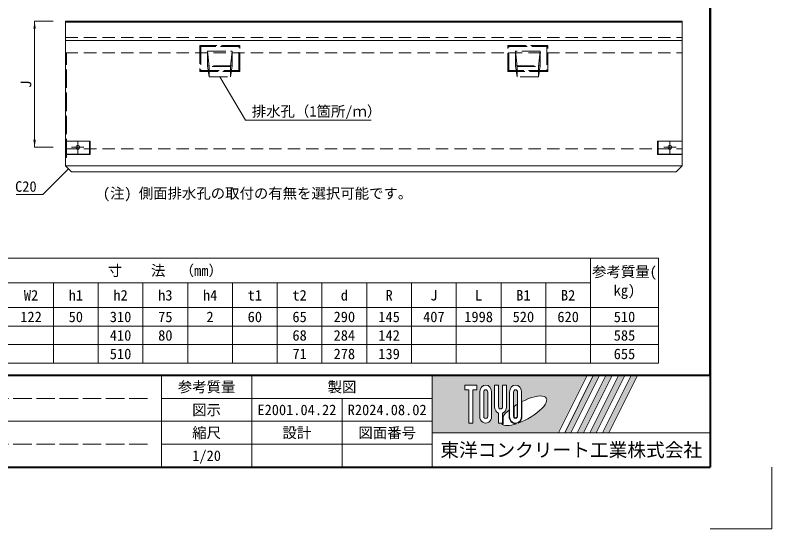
# Model space of a CAD drawing. Units: millimetres at full size; details may follow other scales. Extents: x -256 to 8822, y 144 to 6610.
# Drawn here: x 1492 to 3944, y 144 to 1809 of the extents above; entities that cross this region are included whole.
import ezdxf
from ezdxf.enums import TextEntityAlignment as Align

# ---------------------------------------------------------------- set-up
doc = ezdxf.new("R2010")
doc.units = ezdxf.units.MM
doc.header["$LTSCALE"] = 10
for name, pattern in [('DASHED', [7.5, 6, -1.5]), ('USER1', [57.15, 38.1, -6.35, 6.35, -6.35]), ('USER2', [6, 4, -2])]:
    doc.linetypes.add(name, pattern=pattern)
for name, color, linetype, lineweight in [('Defpoints_3', 8, 'Continuous', 0), ('KIJUN', 7, 'Continuous', 9), ('インサート', 3, 'DASHED', 5), ('図枠', 7, 'Continuous', 5), ('寸法線', 7, 'Continuous', 13), ('寸法表', 30, 'Continuous', 13), ('引出線', 4, 'Continuous', 13), ('排水孔', 30, 'DASHED', 9), ('目地', 132, 'Continuous', 5), ('補助線', 8, 'Continuous', 9)]:
    doc.layers.add(name, color=color, linetype=linetype, lineweight=lineweight)
doc.styles.add('ＭＳ ゴシック', font='')
doc.styles.get('ＭＳ ゴシック').set_extended_font_data('MS Gothic')

# ---------------------------------------------------------------- blocks, each defined once
blk = doc.blocks.new('filled_arrow')
at = {"color": 0, "linetype": 'Continuous', "lineweight": -2}
blk.add_solid([(7.5, 1.25), (0, 0), (7.5, -1.25)], dxfattribs=at)

msp = doc.modelspace()

# ---------------------------------------------------------------- hatches: boundary and pattern name
at = {"layer": '図枠'}
h = msp.add_hatch(color=256, dxfattribs=at)
h.paths.add_polyline_path([(2843.64, 641.4), (2843.64, 455.77), (3252.02, 455.77), (3344.83, 641.4)])
edge = h.paths.add_edge_path(flags=16)
edge.add_ellipse((3140.15, 527.13), major_axis=(72.73, 40.71), ratio=0.3471473, start_angle=-144.31122, end_angle=72.1899, ccw=False)
edge.add_ellipse((3113.22, 509.55), major_axis=(0, 24.75), ratio=0.8463542, start_angle=-160.70346, end_angle=-90)
edge.add_line((3134.16, 509.55), (3134.16, 556.73))
edge = h.paths.add_edge_path(flags=16)
edge.add_ellipse((3113.22, 587.61), major_axis=(0, 22.85), ratio=0.8463541, start_angle=-90, end_angle=90, ccw=False)
edge.add_line((3132.55, 587.61), (3132.55, 509.55))
edge.add_ellipse((3113.22, 509.55), major_axis=(0, 22.85), ratio=0.8463541, start_angle=90, end_angle=-90, ccw=False)
edge.add_line((3093.88, 509.55), (3093.88, 587.61))
edge = h.paths.add_edge_path(flags=16)
edge.add_line((3119.66, 587.61), (3119.66, 509.55))
edge.add_ellipse((3113.22, 509.55), major_axis=(0, 7.62), ratio=0.8463541, start_angle=90, end_angle=-90, ccw=False)
edge.add_line((3106.77, 509.55), (3106.77, 587.61))
edge.add_ellipse((3113.22, 587.61), major_axis=(0, 7.62), ratio=0.8463541, start_angle=-90, end_angle=90, ccw=False)
edge = h.paths.add_edge_path(flags=16)
edge.add_line((3118.05, 547.72), (3118.05, 509.55))
edge.add_ellipse((3113.22, 509.55), major_axis=(0, 5.71), ratio=0.8463542, start_angle=90, end_angle=-90, ccw=False)
edge.add_line((3108.38, 509.55), (3108.38, 541.47))
edge.add_ellipse((3140.15, 527.13), major_axis=(72.73, 40.71), ratio=0.3471473, start_angle=107.79174, end_angle=126.47132, ccw=False)
edge = h.paths.add_edge_path(flags=16)
edge.add_line((3084.21, 610.46), (3084.21, 540.49))
edge.add_ellipse((3064.88, 540.49), major_axis=(0, 22.85), ratio=0.8463541, start_angle=-163.34117, end_angle=-90, ccw=False)
edge.add_line((3071.32, 518.95), (3071.32, 486.71))
edge.add_line((3071.32, 486.71), (3058.43, 486.71))
edge.add_line((3058.43, 486.71), (3058.43, 518.95))
edge.add_ellipse((3064.88, 540.49), major_axis=(0, 22.85), ratio=0.8463541, start_angle=90, end_angle=163.34117, ccw=False)
edge.add_line((3045.54, 540.49), (3045.54, 610.46))
edge.add_line((3045.54, 610.46), (3058.43, 610.46))
edge.add_line((3058.43, 610.46), (3058.43, 540.49))
edge.add_ellipse((3064.88, 540.49), major_axis=(0, 7.62), ratio=0.8463541, start_angle=90, end_angle=-90)
edge.add_line((3071.32, 540.49), (3071.32, 610.46))
edge.add_line((3071.32, 610.46), (3084.21, 610.46))
edge = h.paths.add_edge_path(flags=16)
edge.add_line((3092.27, 529.26), (3092.27, 509.55))
edge.add_ellipse((3113.22, 509.55), major_axis=(0, 24.75), ratio=0.8463542, start_angle=90, end_angle=-171.54427)
edge.add_ellipse((3140.15, 527.13), major_axis=(72.73, 40.71), ratio=0.3471473, start_angle=-178.64954, end_angle=-148.29244, ccw=False)
edge.add_line((3068.54, 484.8), (3072.93, 484.8))
edge.add_line((3072.93, 484.8), (3072.93, 508.94))
edge.add_ellipse((3140.15, 527.13), major_axis=(72.73, 40.71), ratio=0.3471473, start_angle=148.21912, end_angle=165.90812, ccw=False)
edge = h.paths.add_edge_path(flags=16)
edge.add_ellipse((3016.54, 587.61), major_axis=(0, 22.85), ratio=0.8463541, start_angle=-90, end_angle=90, ccw=False)
edge.add_line((3035.87, 587.61), (3035.87, 509.55))
edge.add_ellipse((3016.54, 509.55), major_axis=(0, 22.85), ratio=0.8463541, start_angle=90, end_angle=-90, ccw=False)
edge.add_line((2997.2, 509.55), (2997.2, 587.61))
edge = h.paths.add_edge_path(flags=16)
edge.add_line((3022.98, 587.61), (3022.98, 509.55))
edge.add_ellipse((3016.54, 509.55), major_axis=(0, 7.62), ratio=0.8463541, start_angle=90, end_angle=-90, ccw=False)
edge.add_line((3010.09, 509.55), (3010.09, 587.61))
edge.add_ellipse((3016.54, 587.61), major_axis=(0, 7.62), ratio=0.8463541, start_angle=-90, end_angle=90, ccw=False)
h.paths.add_polyline_path([(2987.53, 610.46), (2987.53, 595.23), (2974.64, 595.23), (2974.64, 486.71), (2961.75, 486.71), (2961.75, 595.23), (2948.86, 595.23), (2948.86, 610.46)], flags=16)
for points in [[(3272.44, 455.77), (3292.86, 455.77), (3385.67, 641.4), (3365.25, 641.4)], [(3426.51, 641.4), (3406.09, 641.4), (3313.27, 455.77), (3333.69, 455.77)], [(3467.34, 641.4), (3446.92, 641.4), (3354.11, 455.77), (3374.53, 455.77)], [(3508.18, 641.4), (3487.76, 641.4), (3394.95, 455.77), (3415.37, 455.77)]]:
    msp.add_hatch(color=256, dxfattribs=at).paths.add_polyline_path(points)

# ---------------------------------------------------------------- linework, layer by layer
at = {"layer": 'Defpoints_3'}
for p, q in [((1181.14, 801.4), (1761.14, 801.4)), ((2051.14, 801.4), (2341.14, 801.4)), ((2776.14, 801.4), (3356.14, 801.4)), ((1181.14, 741.4), (1761.14, 741.4)), ((1906.14, 741.4), (2341.14, 741.4)), ((2776.14, 741.4), (3356.14, 741.4))]:
    msp.add_line(p, q, dxfattribs=at)
at = {"layer": 'Defpoints_3', "color": 7, "lineweight": 13}
for p in [(3943.64, 344.4), (3743.64, 144.4)]:
    msp.add_line(p, (3943.64, 144.4), dxfattribs=at)
at = {"layer": 'KIJUN', "lineweight": 5}
msp.add_line((1655.18, 1786.86), (3653.18, 1786.86), dxfattribs=at)
at = {"layer": 'KIJUN', "linetype": 'USER2'}
for p, q in [((1655.18, 1786.13), (3653.18, 1786.13)), ((1655.18, 1736.13), (3653.18, 1736.13)), ((1655.18, 1686.65), (3653.18, 1686.65)), ((1655.18, 1376.13), (3653.18, 1376.13))]:
    msp.add_line(p, q, dxfattribs=at)
at = {"layer": 'KIJUN', "lineweight": 20}
msp.add_line((1655.18, 1726.86), (3653.18, 1726.86), dxfattribs=at)
at = {"layer": 'KIJUN'}
msp.add_line((1655.18, 1321.13), (3653.18, 1321.13), dxfattribs=at)
at = {"layer": 'KIJUN', "lineweight": 20}
msp.add_lwpolyline([(1675.18, 1301.13), (3633.18, 1301.13), (3653.18, 1321.13), (3653.18, 1789.13), (1655.18, 1789.13), (1655.18, 1321.13)], close=True, dxfattribs=at)
at = {"layer": 'KIJUN'}
for points in [[(1655.18, 1401.13), (1735.18, 1401.13), (1735.18, 1357.13), (1655.18, 1357.13), (1655.18, 1359.13), (1733.18, 1359.13), (1733.18, 1401.13)], [(3653.18, 1401.13), (3573.18, 1401.13), (3573.18, 1357.13), (3653.18, 1357.13), (3653.18, 1359.13), (3575.18, 1359.13), (3575.18, 1401.13)]]:
    msp.add_lwpolyline(points, dxfattribs=at)
at = {"layer": 'インサート', "linetype": 'Continuous', "lineweight": 9}
for centre in [(1695.18, 1381.13), (3613.18, 1381.13)]:
    msp.add_circle(centre, 6.35, dxfattribs=at)
at = {"layer": '図枠', "lineweight": 40}
for p in [(3743.64, 5884.4), (143.64, 344.4)]:
    msp.add_line(p, (3743.64, 344.4), dxfattribs=at)
at = {"layer": '図枠', "lineweight": 13}
for p, q in [((3743.64, 641.4), (143.64, 641.4)), ((1966.14, 344.4), (1966.14, 641.4)), ((2258.64, 344.4), (2258.64, 641.4)), ((2843.64, 344.4), (2843.64, 641.4)), ((2843.64, 567.15), (1966.14, 567.15)), ((2551.14, 344.4), (2551.14, 567.15)), ((2843.64, 492.9), (143.64, 492.9)), ((2843.64, 418.65), (1966.14, 418.65))]:
    msp.add_line(p, q, dxfattribs=at)
at = {"layer": '図枠'}
for p, q in [((2843.64, 641.4), (3344.83, 641.4)), ((3344.83, 641.4), (3252.02, 455.77)), ((3365.25, 641.4), (3272.44, 455.77)), ((3385.67, 641.4), (3292.86, 455.77)), ((3406.09, 641.4), (3313.27, 455.77)), ((3426.51, 641.4), (3333.69, 455.77)), ((3446.92, 641.4), (3354.11, 455.77)), ((3365.25, 641.4), (3385.67, 641.4)), ((3467.34, 641.4), (3374.53, 455.77)), ((3487.76, 641.4), (3394.95, 455.77)), ((3406.09, 641.4), (3426.51, 641.4)), ((3508.18, 641.4), (3415.37, 455.77)), ((3446.92, 641.4), (3467.34, 641.4)), ((3487.76, 641.4), (3508.18, 641.4)), ((2948.86, 610.46), (2948.86, 595.23)), ((2948.86, 610.46), (2987.53, 610.46)), ((2961.75, 595.23), (2948.86, 595.23)), ((2961.75, 595.23), (2961.75, 486.71)), ((2974.64, 595.23), (2974.64, 486.71)), ((2987.53, 595.23), (2974.64, 595.23)), ((2987.53, 610.46), (2987.53, 595.23)), ((3045.54, 610.46), (3058.43, 610.46)), ((3045.54, 540.49), (3045.54, 610.46)), ((3058.43, 610.46), (3058.43, 540.49)), ((3071.32, 610.46), (3084.21, 610.46)), ((3071.32, 540.49), (3071.32, 610.46)), ((3084.21, 610.46), (3084.21, 540.49)), ((2997.2, 587.61), (2997.2, 509.55)), ((3010.09, 509.55), (3010.09, 587.61)), ((3022.98, 587.61), (3022.98, 509.55)), ((3035.87, 509.55), (3035.87, 587.61)), ((3093.88, 587.61), (3093.88, 509.55)), ((3106.77, 509.55), (3106.77, 587.61)), ((3119.66, 587.61), (3119.66, 509.55)), ((3132.55, 509.55), (3132.55, 587.61)), ((3108.38, 509.55), (3108.38, 541.47)), ((3118.05, 547.72), (3118.05, 509.55)), ((3134.16, 509.55), (3134.16, 556.73)), ((3058.43, 518.95), (3058.43, 486.71)), ((3071.32, 518.95), (3071.32, 486.71)), ((3092.27, 529.26), (3092.27, 509.55)), ((3072.93, 508.94), (3072.93, 484.8)), ((2974.64, 486.71), (2961.75, 486.71)), ((3071.32, 486.71), (3058.43, 486.71)), ((3068.54, 484.8), (3072.93, 484.8)), ((2843.64, 455.77), (3252.02, 455.77)), ((3272.44, 455.77), (3292.86, 455.77)), ((3313.27, 455.77), (3333.69, 455.77)), ((3354.11, 455.77), (3374.53, 455.77)), ((3394.95, 455.77), (3415.37, 455.77))]:
    msp.add_line(p, q, dxfattribs=at)
at = {"layer": '図枠', "linetype": 'DASHED', "lineweight": 9}
for p, q in [((1921.14, 567.15), (503.64, 567.15)), ((1921.14, 418.65), (503.64, 418.65))]:
    msp.add_line(p, q, dxfattribs=at)
at = {"layer": '図枠'}
for centre, major_axis, ratio, start_param, end_param in [((3016.54, 587.61), (0, 22.85), 0.846354, 4.712389, 7.8539816), ((3016.54, 587.61), (0, 7.62), 0.846354, 4.712389, 7.8539816), ((3113.22, 587.61), (0, 22.85), 0.846354, 4.712389, 7.8539816), ((3113.22, 587.61), (0, 7.62), 0.846354, 4.712389, 7.8539816), ((3140.15, 527.13), (72.73, 40.71), 0.347147, 4.2621853, 7.7429163), ((3064.88, 540.49), (0, 22.85), 0.846354, 1.5707963, 2.8017557), ((3064.88, 540.49), (0, 7.62), 0.846354, 1.5707963, 4.712389), ((3064.88, 540.49), (0, 22.85), 0.846354, 3.4814296, 4.712389), ((3140.15, 527.13), (72.73, 40.71), 0.347147, 1.6817405, 1.8219833), ((3140.15, 527.13), (72.73, 40.71), 0.347147, 2.0815197, 2.5155126), ((3016.54, 509.55), (0, 22.85), 0.846354, 1.5707963, 4.712389), ((3016.54, 509.55), (0, 7.62), 0.846354, 1.5707963, 4.712389), ((3113.22, 509.55), (0, 24.75), 0.846354, 1.5707963, 3.3154679), ((3113.22, 509.55), (0, 22.85), 0.846354, 1.5707963, 4.712389), ((3113.22, 509.55), (0, 7.62), 0.846354, 1.5707963, 4.712389), ((3113.22, 509.55), (0, 5.71), 0.846354, 1.5707963, 4.712389), ((3113.22, 509.55), (0, 24.75), 0.846354, 3.5338438, 4.712389), ((3140.15, 527.13), (72.73, 40.71), 0.347147, 3.2093975, 4.2004451)]:
    msp.add_ellipse(centre, major_axis=major_axis, ratio=ratio, start_param=start_param, end_param=end_param, dxfattribs=at)
at = {"layer": '寸法線'}
for p, q in [((1555.18, 1789.13), (1555.18, 1381.13)), ((1615.18, 1789.13), (1555.18, 1789.13)), ((1615.18, 1381.13), (1555.18, 1381.13))]:
    msp.add_line(p, q, dxfattribs=at)
at = {"layer": '寸法表'}
for p, q in [((311.14, 1021.4), (3576.14, 1021.4)), ((3356.14, 1021.4), (3356.14, 681.4)), ((3576.14, 1021.4), (3576.14, 681.4)), ((601.14, 941.4), (3356.14, 941.4)), ((1616.14, 941.4), (1616.14, 681.4)), ((1761.14, 941.4), (1761.14, 681.4)), ((1906.14, 941.4), (1906.14, 681.4)), ((2051.14, 941.4), (2051.14, 681.4)), ((2196.14, 941.4), (2196.14, 681.4)), ((2341.14, 941.4), (2341.14, 681.4)), ((2486.14, 941.4), (2486.14, 681.4)), ((2631.14, 941.4), (2631.14, 681.4)), ((2776.14, 941.4), (2776.14, 681.4)), ((2921.14, 941.4), (2921.14, 681.4)), ((3066.14, 941.4), (3066.14, 681.4)), ((3211.14, 941.4), (3211.14, 681.4)), ((311.14, 861.4), (3576.14, 861.4)), ((1761.14, 801.4), (2051.14, 801.4)), ((2341.14, 801.4), (2776.14, 801.4)), ((3356.14, 801.4), (3576.14, 801.4)), ((1761.14, 741.4), (1906.14, 741.4)), ((2341.14, 741.4), (2776.14, 741.4)), ((3356.14, 741.4), (3576.14, 741.4)), ((311.14, 681.4), (3576.14, 681.4))]:
    msp.add_line(p, q, dxfattribs=at)
at = {"layer": '引出線'}
for points in [[(2155.18, 1608.83), (2238.83, 1468.78), (2645.33, 1468.78)], [(1665.18, 1311.13), (1581.78, 1227.73), (1495.27, 1227.73)]]:
    msp.add_lwpolyline(points, dxfattribs=at)
at = {"layer": '排水孔'}
for p, q in [((2220.18, 1711.13), (2090.18, 1711.13)), ((2090.18, 1711.13), (2090.18, 1626.13)), ((2090.18, 1711.13), (2093.38, 1707.93)), ((2216.98, 1707.93), (2093.38, 1707.93)), ((2093.38, 1707.93), (2093.38, 1629.33)), ((2115.18, 1692.63), (2195.18, 1692.63)), ((2115.18, 1644.63), (2115.18, 1692.63)), ((2115.18, 1692.63), (2120.18, 1642.57)), ((2195.18, 1692.63), (2190.18, 1642.57)), ((2195.18, 1692.63), (2195.18, 1644.63)), ((2220.18, 1711.13), (2216.98, 1707.93)), ((2216.98, 1629.33), (2216.98, 1707.93)), ((2220.18, 1626.13), (2220.18, 1711.13)), ((3088.18, 1626.13), (3088.18, 1711.13)), ((3088.18, 1711.13), (3218.18, 1711.13)), ((3088.18, 1711.13), (3091.38, 1707.93)), ((3091.38, 1629.33), (3091.38, 1707.93)), ((3091.38, 1707.93), (3214.98, 1707.93)), ((3193.18, 1692.63), (3113.18, 1692.63)), ((3113.18, 1692.63), (3113.18, 1644.63)), ((3113.18, 1692.63), (3118.24, 1642.57)), ((3193.18, 1692.63), (3188.12, 1642.57)), ((3193.18, 1644.63), (3193.18, 1692.63)), ((3218.18, 1711.13), (3214.98, 1707.93)), ((3214.98, 1707.93), (3214.98, 1629.33)), ((3218.18, 1626.13), (3218.18, 1711.13)), ((2195.18, 1644.63), (2115.18, 1644.63)), ((2120.18, 1608.83), (2115.18, 1644.63)), ((2190.18, 1642.57), (2120.18, 1642.57)), ((2120.18, 1642.57), (2120.18, 1608.83)), ((2190.18, 1608.83), (2195.18, 1644.63)), ((2190.18, 1642.57), (2190.18, 1608.83)), ((3113.18, 1644.63), (3193.18, 1644.63)), ((3118.24, 1608.83), (3113.18, 1644.63)), ((3118.24, 1642.57), (3188.12, 1642.57)), ((3118.24, 1642.57), (3118.24, 1608.83)), ((3188.12, 1608.83), (3193.18, 1644.63)), ((3188.12, 1642.57), (3188.12, 1608.83)), ((2093.38, 1629.33), (2090.18, 1626.13)), ((2090.18, 1626.13), (2220.18, 1626.13)), ((2093.38, 1629.33), (2216.98, 1629.33)), ((2216.98, 1629.33), (2220.18, 1626.13)), ((3091.38, 1629.33), (3088.18, 1626.13)), ((3218.18, 1626.13), (3088.18, 1626.13)), ((3214.98, 1629.33), (3091.38, 1629.33)), ((3214.98, 1629.33), (3218.18, 1626.13)), ((2120.18, 1608.83), (2190.18, 1608.83)), ((3188.12, 1608.83), (3118.24, 1608.83))]:
    msp.add_line(p, q, dxfattribs=at)
at = {"layer": '目地', "linetype": 'DASHED'}
msp.add_lwpolyline([(1655.18, 1347.13), (1658.38, 1348.13), (1658.38, 1685.13), (1655.18, 1686.13)], close=True, dxfattribs=at)
at = {"layer": '補助線', "lineweight": 40}
for q in [(3743.64, 5781.4), (143.64, 641.4)]:
    msp.add_line((3743.64, 641.4), q, dxfattribs=at)
at = {"layer": '補助線', "linetype": 'USER1'}
for p, q in [((1695.18, 1401.13), (1695.18, 1361.13)), ((3613.18, 1401.13), (3613.18, 1361.13)), ((1715.18, 1381.13), (1675.18, 1381.13)), ((3633.18, 1381.13), (3593.18, 1381.13))]:
    msp.add_line(p, q, dxfattribs=at)
at = {"layer": '補助線', "lineweight": 13}
msp.add_line((2843.64, 455.77), (3743.64, 455.77), dxfattribs=at)

# ---------------------------------------------------------------- block references
at = {"layer": '寸法線', "xscale": 3.2, "yscale": 3.2}
for p, rotation in [((1555.18, 1789.13), 270), ((1555.18, 1381.13), 90)]:
    msp.add_blockref('filled_arrow', p, dxfattribs=dict(at, rotation=rotation))
at = {"layer": '引出線', "xscale": 0.16, "yscale": 0.16}
for p, rotation in [((2155.18, 1608.83), 300.9), ((1665.18, 1311.13), 225)]:
    msp.add_blockref('filled_arrow', p, dxfattribs=dict(at, rotation=rotation))

# ---------------------------------------------------------------- texts
at = {"layer": '図枠', "style": 'ＭＳ ゴシック'}
msp.add_text('(注) 側面排水孔の取付の有無を選択可能です。', height=34.18, dxfattribs=at).set_placement((1776.35, 1231.73), align=Align.MIDDLE_LEFT)
for s, height, p in [('参考質量', 34.18, (2112.39, 604.27)), ('製図', 34.18, (2551.14, 604.27)), ('図示', 34.18, (2112.39, 530.02)), ('E2001.04.22', 34.18, (2404.89, 530.02)), ('R2024.08.02', 34.18, (2697.39, 530.02)), ('縮尺', 34.18, (2112.39, 455.77)), ('設計', 34.18, (2404.89, 455.77)), ('図面番号', 34.18, (2697.39, 455.77)), ('東洋コンクリート工業株式会社', 44.43, (3293.64, 400.08)), ('1/20', 34.18, (2112.39, 381.52))]:
    msp.add_text(s, height=height, dxfattribs=at).set_placement(p, align=Align.MIDDLE_CENTER)
at = {"layer": '寸法線', "style": 'ＭＳ ゴシック'}
msp.add_text('J', height=34.18, rotation=90, dxfattribs=at).set_placement((1527.18, 1585.13), align=Align.MIDDLE_CENTER)
at = {"layer": '寸法表', "style": 'ＭＳ ゴシック'}
for s, p in [('寸\u3000\u3000法\u3000（mm）', (1978.64, 981.4)), ('W2', (1543.64, 901.4)), ('h1', (1688.64, 901.4)), ('h2', (1833.64, 901.4)), ('h3', (1978.64, 901.4)), ('h4', (2123.64, 901.4)), ('t1', (2268.64, 901.4)), ('t2', (2413.64, 901.4)), ('d', (2558.64, 901.4)), ('R', (2703.64, 901.4)), ('J', (2848.64, 901.4)), ('L', (2993.64, 901.4)), ('B1', (3138.64, 901.4)), ('B2', (3283.64, 901.4)), ('122', (1543.64, 831.4)), ('50', (1688.64, 831.4)), ('310', (1833.64, 831.4)), ('75', (1978.64, 831.4)), ('2', (2123.64, 831.4)), ('60', (2268.64, 831.4)), ('65', (2413.64, 831.4)), ('290', (2558.64, 831.4)), ('145', (2703.64, 831.4)), ('407', (2848.64, 831.4)), ('1998', (2993.64, 831.4)), ('520', (3138.64, 831.4)), ('620', (3283.64, 831.4)), ('510', (3466.14, 831.4)), ('410', (1833.64, 771.4)), ('80', (1978.64, 771.4)), ('68', (2413.64, 771.4)), ('284', (2558.64, 771.4)), ('142', (2703.64, 771.4)), ('585', (3466.14, 771.4)), ('510', (1833.64, 711.4)), ('71', (2413.64, 711.4)), ('278', (2558.64, 711.4)), ('139', (2703.64, 711.4)), ('655', (3466.14, 711.4))]:
    msp.add_text(s, height=34.18, dxfattribs=at).set_placement(p, align=Align.MIDDLE_CENTER)
for s, p in [('参考質量(', (3361.25, 994.71)), ('kg)', (3431.18, 934.71))]:
    msp.add_text(s, height=34.18, dxfattribs=at).set_placement(p, align=Align.TOP_LEFT)
at = {"layer": '引出線', "style": 'ＭＳ ゴシック'}
msp.add_text('排水孔（1箇所/ｍ）', height=34.18, dxfattribs=at).set_placement((2258.83, 1514.54), align=Align.TOP_LEFT)
msp.add_text('C20', height=34.18, dxfattribs=at).set_placement((1561.78, 1270.93), align=Align.TOP_RIGHT)

doc.saveas('drawing.dxf')
